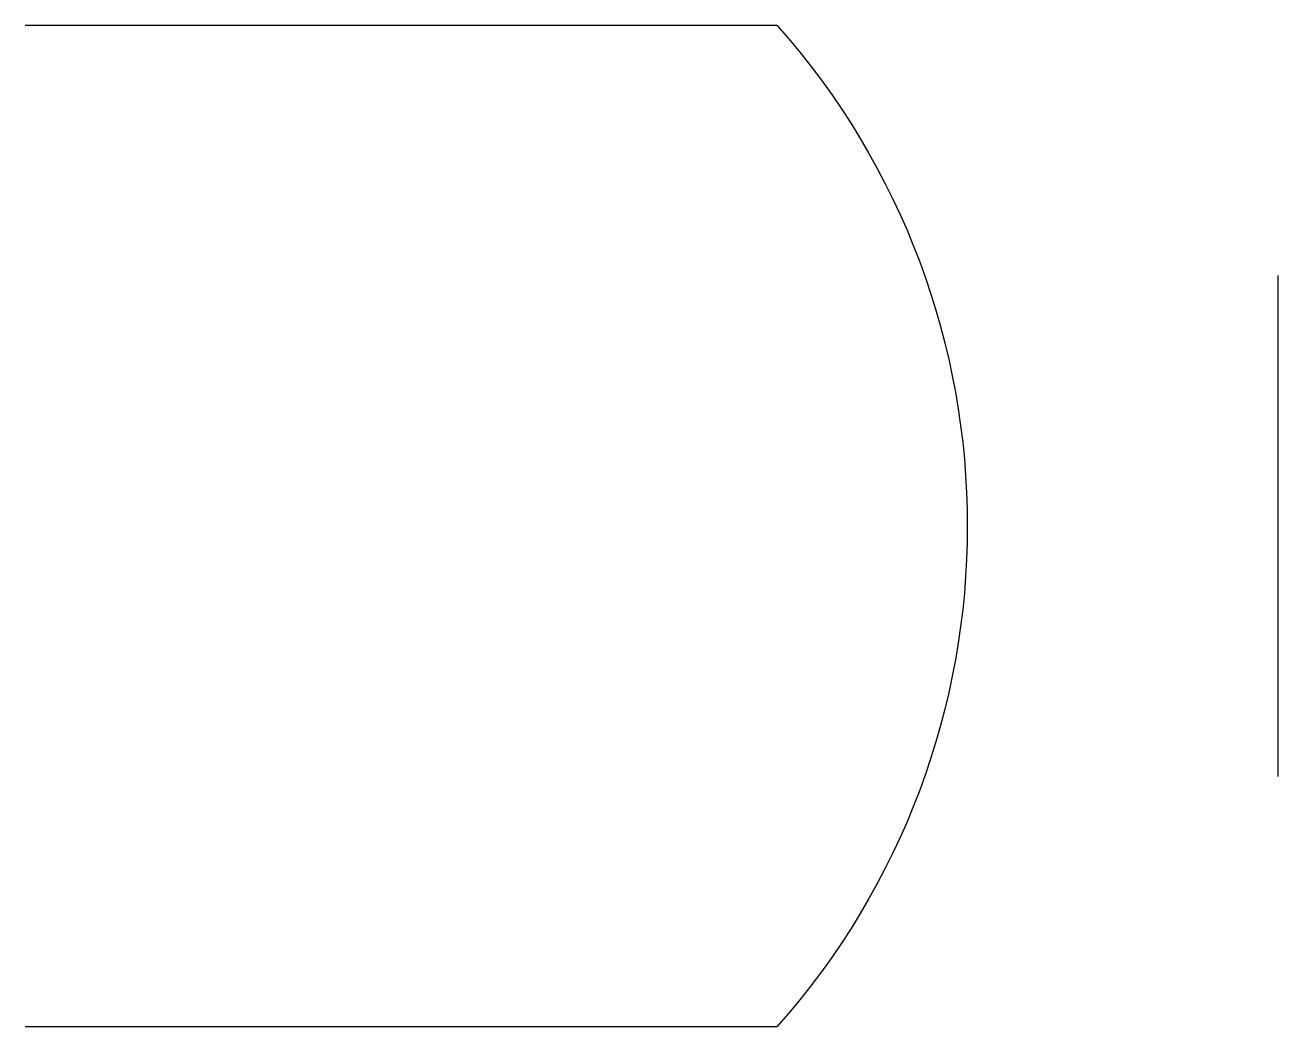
# Model space of a CAD drawing. Extents: x 20 to 70, y 40 to 80.
import ezdxf

# ---------------------------------------------------------------- set-up
doc = ezdxf.new("R2010")
doc.units = 0
doc.layers.get('0').update_dxf_attribs({"linetype": 'CONTINUOUS'})

msp = doc.modelspace()

# ---------------------------------------------------------------- linework, layer by layer
msp.add_line((70, 70), (70, 50))
msp.add_lwpolyline([(20, 80), (50, 80, -0.380199), (50, 40), (20, 40)], format="xyb")

doc.saveas('drawing.dxf')
